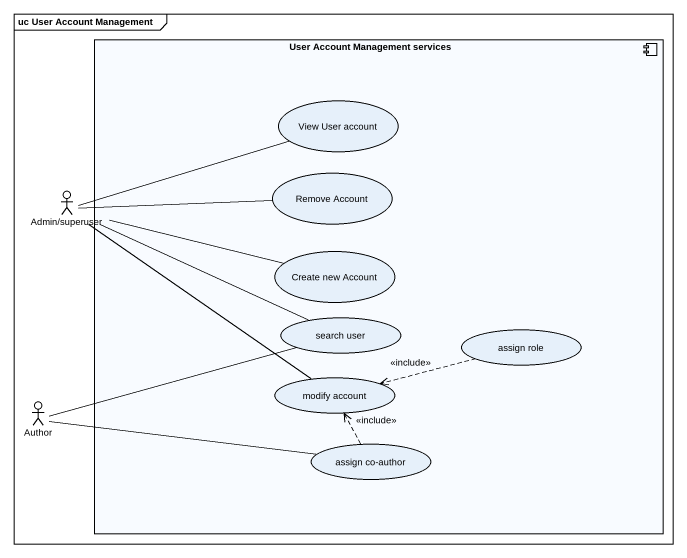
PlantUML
@startuml
mainframe uc User Account Management
component "User Account Management services" as User_Account_Management {
  usecase "View User account" as View_User_account
  usecase "Remove Account" as Remove_Account
  usecase "Create new Account" as Create_new_Account
  usecase "search user" as search_user
  usecase "assign role" as assign_role
  usecase "modify account" as modify_account
  usecase "assign co-author" as assign_co_author
}
actor "Admin/superuser" as Admin_superuser
actor Author
Admin_superuser -right- View_User_account
Admin_superuser -right- Remove_Account
Admin_superuser -right- Create_new_Account
Admin_superuser -right- search_user
Admin_superuser -- modify_account
assign_role .left.> modify_account : <<include>>
Author -right- search_user
Author -right- assign_co_author
assign_co_author .up.> modify_account : <<include>>
@enduml
